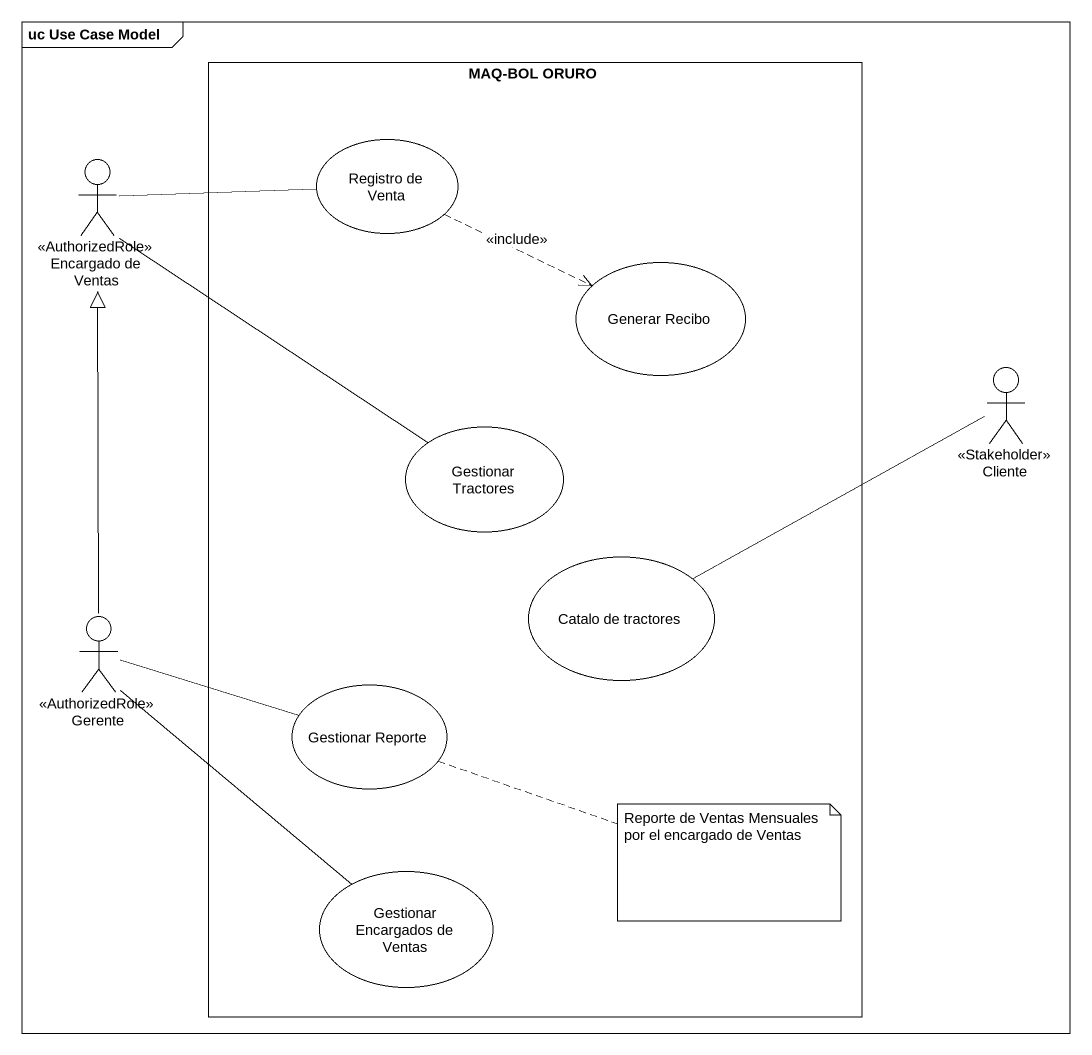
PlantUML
@startuml
mainframe uc Use Case Model
rectangle "MAQ-BOL ORURO" as MAQ_BOL_ORURO {
  usecase "Registro de Venta" as Registro_de_Venta
  usecase "Generar Recibo" as Generar_Recibo
  usecase "Gestionar Tractores" as Gestionar_Tractores
  usecase "Catalo de tractores" as Catalo_de_tractores
  usecase "Gestionar Reporte" as Gestionar_Reporte
  usecase "Gestionar Encargados de Ventas" as Gestionar_Encargados_de
}
actor "Encargado de Ventas" as Encargado_de_Ventas <<AuthorizedRole>>
actor Cliente <<Stakeholder>>
actor Gerente <<AuthorizedRole>>
Encargado_de_Ventas -right- Registro_de_Venta
Encargado_de_Ventas -right- Gestionar_Tractores
Registro_de_Venta .right.> Generar_Recibo : <<include>>
Cliente -left- Catalo_de_tractores
Gerente -up-|> Encargado_de_Ventas
Gerente -right- Gestionar_Reporte
Gerente -- Gestionar_Encargados_de
note right of Gestionar_Reporte : Reporte de Ventas Mensuales por el encargado de Ventas
@enduml
